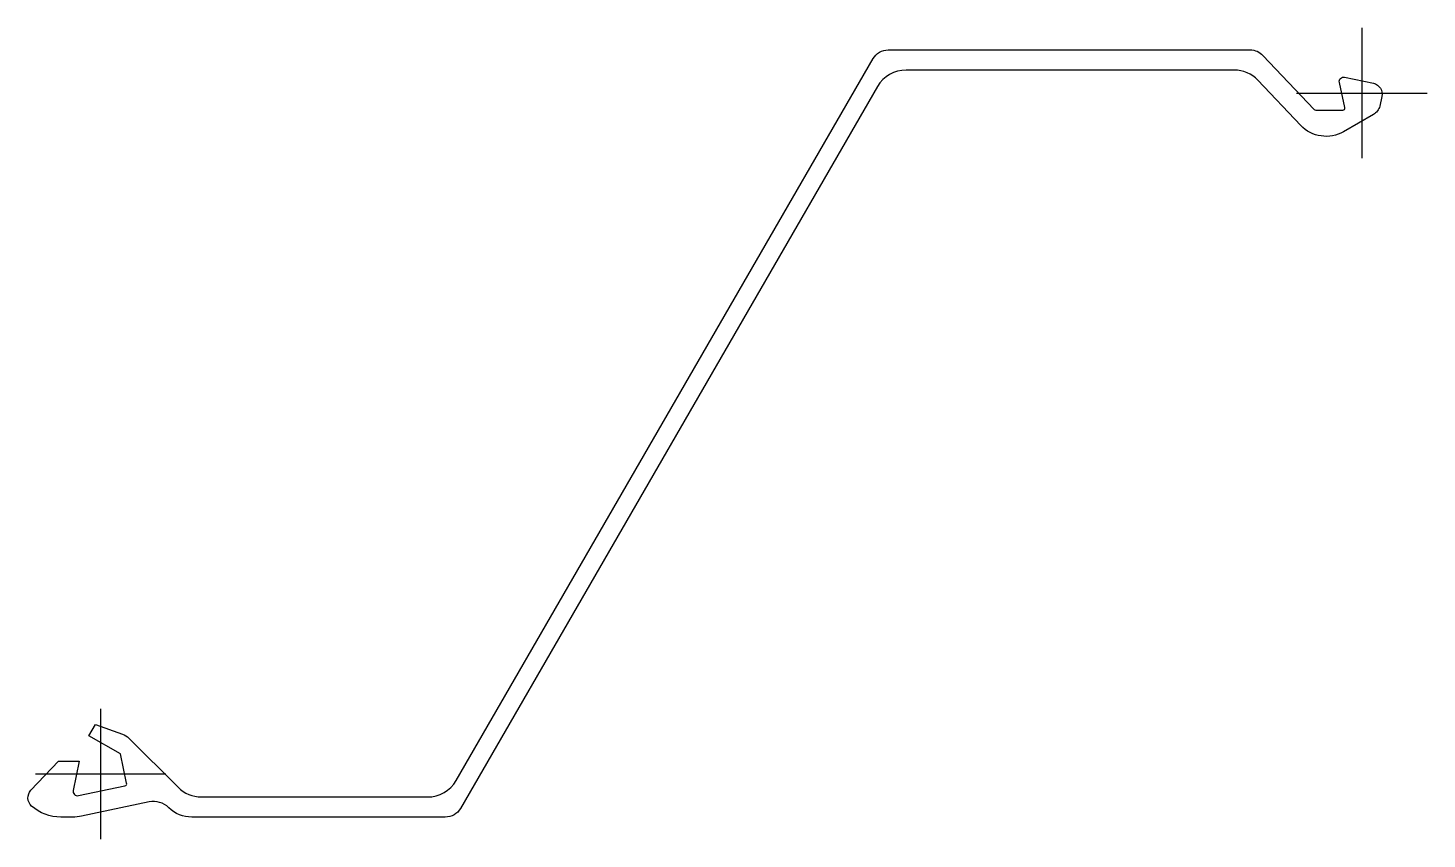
# Model space of a CAD drawing. Header units: millimetres. Extents: x -33 to 605, y -30 to 340.
import ezdxf

# ---------------------------------------------------------------- set-up
doc = ezdxf.new("R2010")
doc.units = ezdxf.units.MM
doc.header["$LTSCALE"] = 0.2

msp = doc.modelspace()

# ---------------------------------------------------------------- linework, layer by layer
at = {"flags": 128}
msp.add_lwpolyline([(-10.11, -9.9), (11.12, -5.43, 0.414082), (11.89, -4.25), (9.1, 9.07), (-5.3, 17.37), (-2.3, 22.57), (9.92, 18.18, -0.11047), (12.87, 16.31), (35.31, -6.13, 0.198912), (45.91, -10.53), (149.09, -10.53, 0.267949), (162.08, -3.03), (352.2, 326.27, -0.267949), (359.13, 330.27), (524.11, 330.27, -0.205961), (529.92, 327.78), (553.3, 303.09, 0.205962), (554.03, 302.77), (566.35, 302.77, 0.480025), (567.33, 303.99), (564.78, 315.43, -0.546405), (567.15, 317.83), (580.29, 315.02, -0.41567), (584.13, 309.07), (583.17, 304.67, -0.21161), (580.29, 300.75), (566.72, 292.95, -0.346453), (547.14, 295.82), (527.65, 316.39, 0.205965), (516.76, 321.07), (367.21, 321.07, 0.267949), (354.22, 313.57), (164.1, -15.73, -0.267949), (157.17, -19.73), (41.6, -19.73, -0.196054), (31.12, -15.45, 0.249997), (22.08, -12.82), (-8.66, -19.3, -0.05194), (-12.78, -19.73), (-18.12, -19.73, -0.183934), (-31.42, -14.66, -0.42335), (-31.73, -7.49), (-19.2, 5.77), (-9.7, 5.77), (-12.48, -7.53, 0.541028)], format="xyb", close=True, dxfattribs=at)
at = {"layer": 'DEFPOINTS'}
for p, q in [((575, 340.27), (575, 280.82)), ((545.27, 310.55), (604.73, 310.55)), ((0, 29.73), (0, -29.73)), ((-29.73, 0), (29.73, 0))]:
    msp.add_line(p, q, dxfattribs=at)

doc.saveas('drawing.dxf')
